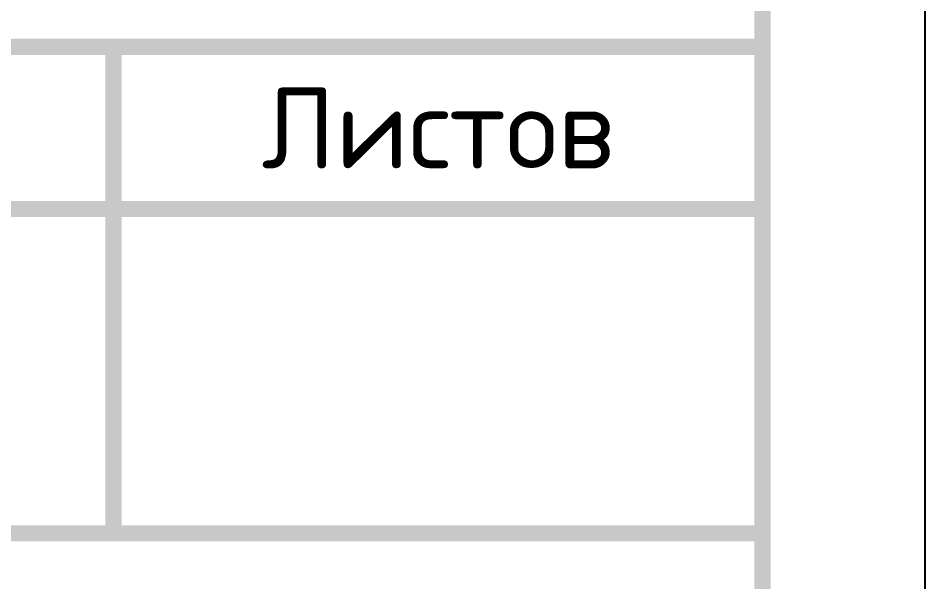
# Model space of a CAD drawing. Header units: millimetres. Extents: x -112426 to 8831, y 1218 to 38707.
# Drawn here: x 2531.22 to 2559.15, y 2288.93 to 2306.31 of the extents above; entities that cross this region are included whole.
import ezdxf
from ezdxf.enums import TextEntityAlignment as Align

# ---------------------------------------------------------------- set-up
doc = ezdxf.new("R2010")
doc.units = ezdxf.units.MM
doc.layers.add('Размеры на чертеже', color=250, linetype='Continuous', lineweight=25)
doc.styles.add('-ISOCPEUR-', font='isocpeur.ttf')
doc.styles.get("Standard").update_dxf_attribs({"font": 'arial.ttf'})

# ---------------------------------------------------------------- blocks, each defined once
blk = doc.blocks.new('*U168')
blk.add_lwpolyline([(0, 0), (420, 0), (420, -297), (0, -297)], close=True)
at = {"const_width": 0.5}
blk.add_lwpolyline([(20, -5), (415, -5), (415, -292), (20, -292)], close=True, dxfattribs=at)
for points in [[(230, -262), (415, -262)], [(395, -262), (395, -277)], [(365, -267), (415, -267)], [(295, -277), (415, -277)]]:
    blk.add_lwpolyline(points, dxfattribs=at)
at = {"style": '-ISOCPEUR-'}
blk.add_text('Листов', height=2.5, dxfattribs=at).set_placement((405, -264.5), align=Align.MIDDLE_CENTER)
blk.add_attdef('РАЗРАБОТАЛ', text='', height=2.5, dxfattribs=at).set_placement((250.501, -264.224), align=Align.MIDDLE_LEFT)
at = {"style": '-ISOCPEUR-', "flags": 8}
for tag, height, p in [('ДАТА', 2.5, (290.074, -264.402)), ('ДАТА1', 2.5, (290.074, -269.402)), ('ЛИСТ', 3, (386.388, -271.915)), ('ЛИСТОВ', 3, (403.888, -271.915)), ('ФОРМАТ', 3, (380.972, -294.745))]:
    blk.add_attdef(tag, text='', height=height, dxfattribs=at).set_placement(p, align=Align.MIDDLE_CENTER)
at = {"style": '-ISOCPEUR-'}
blk.add_attdef('ПРОВЕРИЛ', (250.749, -270.729), '', height=2.5, dxfattribs=at)
at = {"lineweight": 30, "flags": 104}
blk.add_attdef('ИМЯ_ЧЕРТЕЖА', text='', height=3, dxfattribs=at).set_placement((333.627, -284.125), align=Align.MIDDLE_CENTER)

msp = doc.modelspace()

# ---------------------------------------------------------------- block references
at = {"layer": 'Размеры на чертеже', "lineweight": 90}
msp.add_blockref('*U168', (2139.152, 2567.428), dxfattribs=at)

doc.saveas('drawing.dxf')
